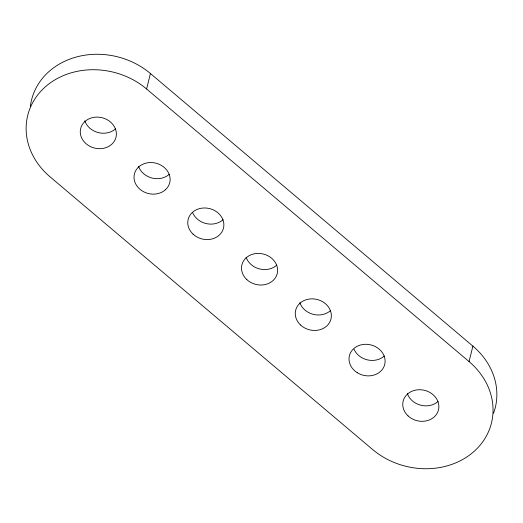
<?xml version="1.0" encoding="UTF-8"?>
<svg xmlns="http://www.w3.org/2000/svg" width="523" height="523" viewBox="0 0 523 523"><rect width="100%" height="100%" fill="white"/><g stroke="black" fill="none" stroke-linecap="round" stroke-linejoin="round"><path stroke-width="0.78" d="M146.603 88.988A72.775 62.577 13.9 0 0 44.605 87.498A72.775 62.577 13.9 0 0 50.11 176.879L372.572 449.473A72.775 62.577 13.9 0 0 474.57 450.963A72.775 62.577 13.9 0 0 469.066 361.583L146.603 88.988L150.428 73.527A72.775 62.577 13.9 0 0 76.195 57.04A72.775 62.577 13.9 0 0 30.341 106.548M469.066 361.583L472.89 346.121L150.428 73.527M115.583 128.802L113.53 130.384A18.194 15.644 13.9 0 1 100.285 133.005L97.494 132.391A18.194 15.644 13.9 0 1 84.837 120.872M169.334 174.237L167.282 175.82A18.194 15.644 13.9 0 1 143.832 173.865L141.877 171.956A18.194 15.644 13.9 0 1 138.588 166.314M438.078 401.429A18.194 15.644 13.9 0 1 420.682 405.201A18.194 15.644 13.9 0 1 407.339 393.499M276.83 265.115A18.194 15.644 13.9 0 1 259.434 268.894A18.194 15.644 13.9 0 1 246.085 257.185M223.079 219.68A18.194 15.644 13.9 0 1 192.797 212.946M330.582 310.551A18.194 15.644 13.9 0 1 313.185 314.33A18.194 15.644 13.9 0 1 299.836 302.627M472.89 346.121A72.775 62.577 13.9 0 1 493.535 413.262M384.333 355.986A18.194 15.644 13.9 0 1 361.079 357.255L358.83 355.614A18.194 15.644 13.9 0 1 354.045 349.259M84.883 121.539L83.157 123.402A18.194 15.644 13.9 0 0 93.669 147.846L96.461 148.467A18.194 15.644 13.9 0 0 109.706 145.839L111.759 144.263A18.194 15.644 13.9 0 0 105.639 118.943L102.966 117.956A18.194 15.644 13.9 0 0 84.883 121.539M165.503 189.699L163.451 191.274A18.194 15.644 13.9 0 1 140.007 189.326L138.052 187.411A18.194 15.644 13.9 0 1 137.726 167.876A18.194 15.644 13.9 0 1 159.391 164.379L161.882 165.713A18.194 15.644 13.9 0 1 165.503 189.699M357.255 372.716L355.006 371.075A18.194 15.644 13.9 0 1 353.633 348.73A18.194 15.644 13.9 0 1 379.129 349.103L381.084 351.011A18.194 15.644 13.9 0 1 380.502 371.448A18.194 15.644 13.9 0 1 357.255 372.716M408.071 415.903A18.194 15.644 13.9 0 0 438.267 410.66A18.194 15.644 13.9 0 0 416.118 390.014A18.194 15.644 13.9 0 0 408.071 415.903M246.817 279.589A18.194 15.644 13.9 0 0 277.02 274.346A18.194 15.644 13.9 0 0 254.871 253.701A18.194 15.644 13.9 0 0 246.817 279.589M193.072 234.154A18.194 15.644 13.9 0 0 223.269 228.911A18.194 15.644 13.9 0 0 201.12 208.265A18.194 15.644 13.9 0 0 193.072 234.154M300.568 325.025A18.194 15.644 13.9 0 0 330.765 319.782A18.194 15.644 13.9 0 0 308.616 299.143A18.194 15.644 13.9 0 0 300.568 325.025"/></g></svg>
